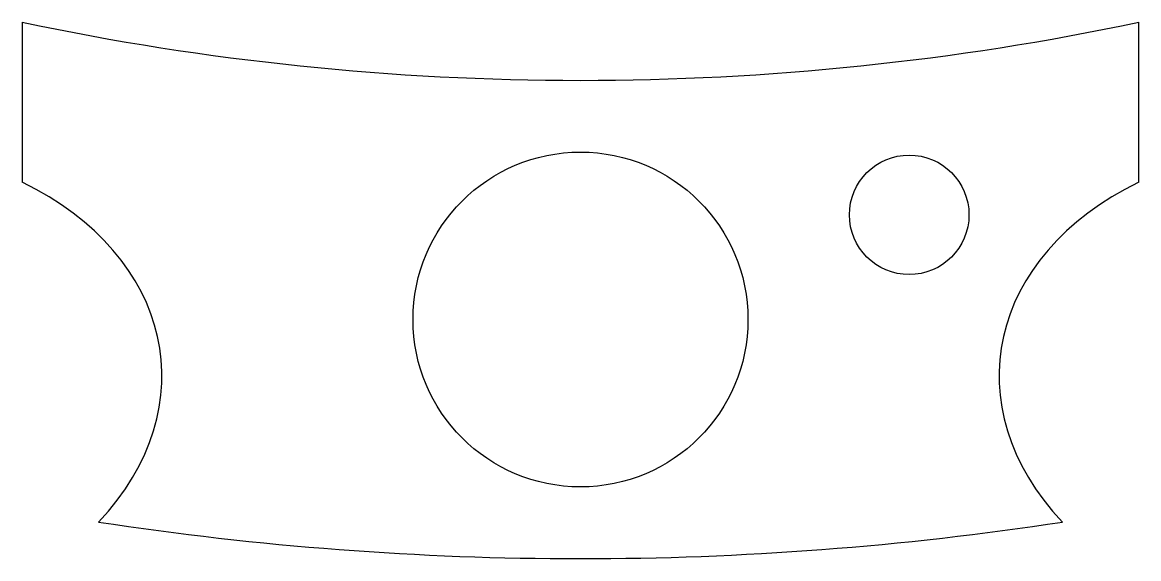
# Model space of a CAD drawing. Header units: millimetres. Extents: x -7 to 7, y -45.5 to -38.8.
import ezdxf

# ---------------------------------------------------------------- set-up
doc = ezdxf.new("R2010")
doc.units = ezdxf.units.MM
doc.layers.get('0').update_dxf_attribs({"linetype": 'CONTINUOUS'})

msp = doc.modelspace()

# ---------------------------------------------------------------- linework, layer by layer
for p, q in [((-7, -38.791), (-7, -40.798)), ((7, -40.798), (7, -38.791))]:
    msp.add_line(p, q)
for centre, radius in [((0, -42.519), 2.1), ((4.122, -41.206), 0.75)]:
    msp.add_circle(centre, radius)
for radius, start, end in [(34, 258.1188, 281.8812), (40, 261.3108, 278.6892)]:
    msp.add_arc((0, -5.519), radius, start, end)
for centre, major_axis, start_param, end_param in [((-9.533, -43.416), (-4.273, -0.402), 2.455503, 4.011733), ((9.533, -43.416), (-4.273, 0.402), 5.413045, 6.969275)]:
    msp.add_ellipse(centre, major_axis=major_axis, ratio=0.722285, start_param=start_param, end_param=end_param)

doc.saveas('drawing.dxf')
